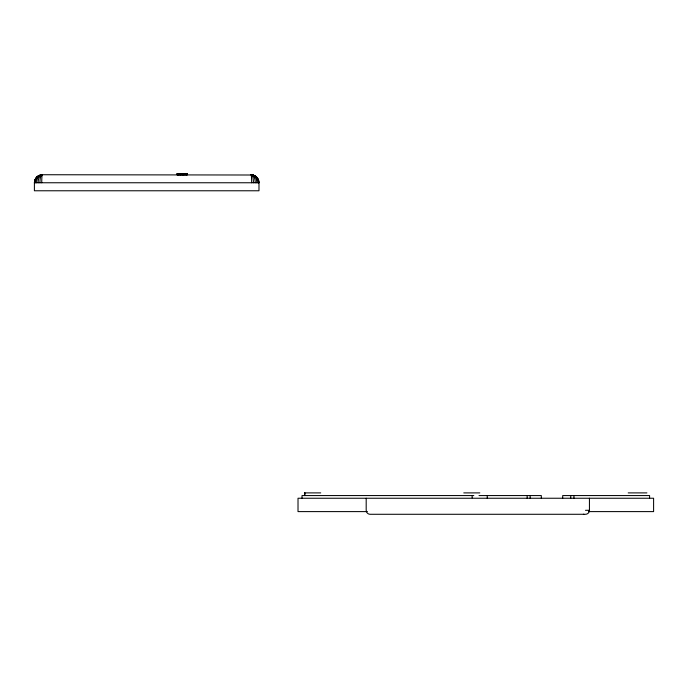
<?xml version="1.0" encoding="UTF-8"?>
<svg xmlns="http://www.w3.org/2000/svg" width="688" height="688" viewBox="0 0 688 688"><rect width="100%" height="100%" fill="white"/><g stroke="black" fill="none" stroke-linecap="round" stroke-linejoin="round"><path stroke-width="1.03" d="M589.435 498.241L589.435 510.298L588.902 512.285A3.982 3.982 0 0 1 585.454 514.28L370.178 514.28A3.982 3.982 0 0 1 366.721 512.285L366.188 510.298L366.188 498.241M41.744 182.759A8.024 0.525 90 0 1 42.131 175.01L40.583 175.01L37.436 177.083A7.989 6.914 -90 0 0 35.389 182.759M36.928 177.083L38.545 175.81L42.243 174.795M36.576 182.759A7.989 5.65 -90 0 1 38.253 177.083L39.44 175.81L41.882 174.812L40.558 177.083A7.989 2.064 -90 0 0 39.947 182.759M41.882 174.812L39.319 177.083A7.989 3.99 -90 0 0 38.132 182.759M42.424 174.735L40.343 175.01A8.024 8.007 -90 0 0 34.4 182.759L34.4 190.774L258.98 190.774L258.98 182.759A8.024 8.007 -90 0 0 253.038 175.01L42.424 174.735A8.024 8.024 0 0 0 34.4 182.759L258.98 182.759A8.024 8.024 0 0 0 250.957 174.735M304.707 492.892L320.728 492.892M463.781 492.892L479.811 492.892M628.204 492.892L646.909 492.892M473.817 495.566L302.023 495.566L302.023 498.241M479.011 495.566L541.31 495.566L541.31 498.241M585.471 510.298L589.435 510.298M367.426 511.605L298.016 511.605L298.016 498.241L653.6 498.241L653.6 511.605L588.481 511.605M583.828 514.28L583.415 514.28M251.636 182.759A8.024 0.525 -90 0 0 251.249 175.01L252.797 175.01L255.945 177.083A7.989 6.914 -90 0 1 257.991 182.759M251.12 174.761L254.835 175.81L256.452 177.083A7.989 7.714 -90 0 1 258.748 182.759M253.433 182.759A7.989 2.064 -90 0 0 252.823 177.083L251.885 175.01C251.077 174.313 255.128 176.059 255.128 177.083A7.989 5.65 -90 0 1 256.805 182.759M251.498 174.812L254.061 177.083A7.989 3.99 -90 0 1 255.248 182.759M649.592 498.241L649.592 495.566L562.698 495.566L562.698 498.241M573.947 495.566L573.947 498.241M570.773 495.566L570.773 498.241M530.138 495.566L530.138 498.241M527.146 495.566L527.146 498.241M487.233 495.566L487.233 498.241M472.131 495.566L472.131 497.88M187.428 174.735L187.428 173.72L177.031 173.72L177.031 174.735M187.274 174.735L187.162 173.72L187.127 174.735M186.457 173.72L186.457 174.735M186.388 173.72L186.388 174.735M186.181 173.72L186.181 174.735M186.095 173.72L186.095 174.735M185.837 173.72L185.837 174.735M185.571 173.72L185.571 174.735M185.321 173.72L185.321 174.735M185.072 173.72L185.072 174.735M184.754 173.72L184.754 174.735M184.427 173.72L184.427 174.735M184.229 173.72L184.229 174.735M184.04 173.72L184.04 174.735M183.954 173.72L183.954 174.735M183.232 173.72L183.232 174.735M182.999 174.735L182.999 173.72L182.879 174.735M182.759 173.72L182.759 174.735M182.483 173.72L182.501 174.735M182.354 173.72L182.286 174.735M182.036 173.72L181.985 174.735M181.838 173.72L181.838 174.735M181.434 173.72L181.477 174.735M181.391 173.72L181.357 174.735M181.142 173.72L181.15 174.735M180.523 173.72L180.54 174.735M180.342 173.72L180.342 174.735M180.118 173.72L180.118 174.735M179.912 173.72L179.912 174.735M179.8 173.72L179.8 174.735M179.448 173.72L179.448 174.735M179.25 173.72L179.19 174.735M179.061 173.72L179.061 174.735M178.708 173.72L178.76 174.735M178.467 173.72L178.536 174.735M178.364 173.72L178.373 174.735M177.839 173.72L177.839 174.735M177.642 173.72L177.642 174.735M177.435 173.72L177.435 174.735M177.28 173.72L177.28 174.735M177.117 173.72L177.117 174.735M34.632 182.759A7.989 7.714 -90 0 1 36.928 177.083M304.767 492.892L304.732 495.566L304.767 492.892M186.715 174.735L186.715 173.72L186.706 174.735M183.421 174.735L183.421 173.72L183.412 174.735M180.729 174.735L180.729 173.72L180.677 174.735M178.158 174.735L178.158 173.72L178.089 174.735"/></g></svg>
